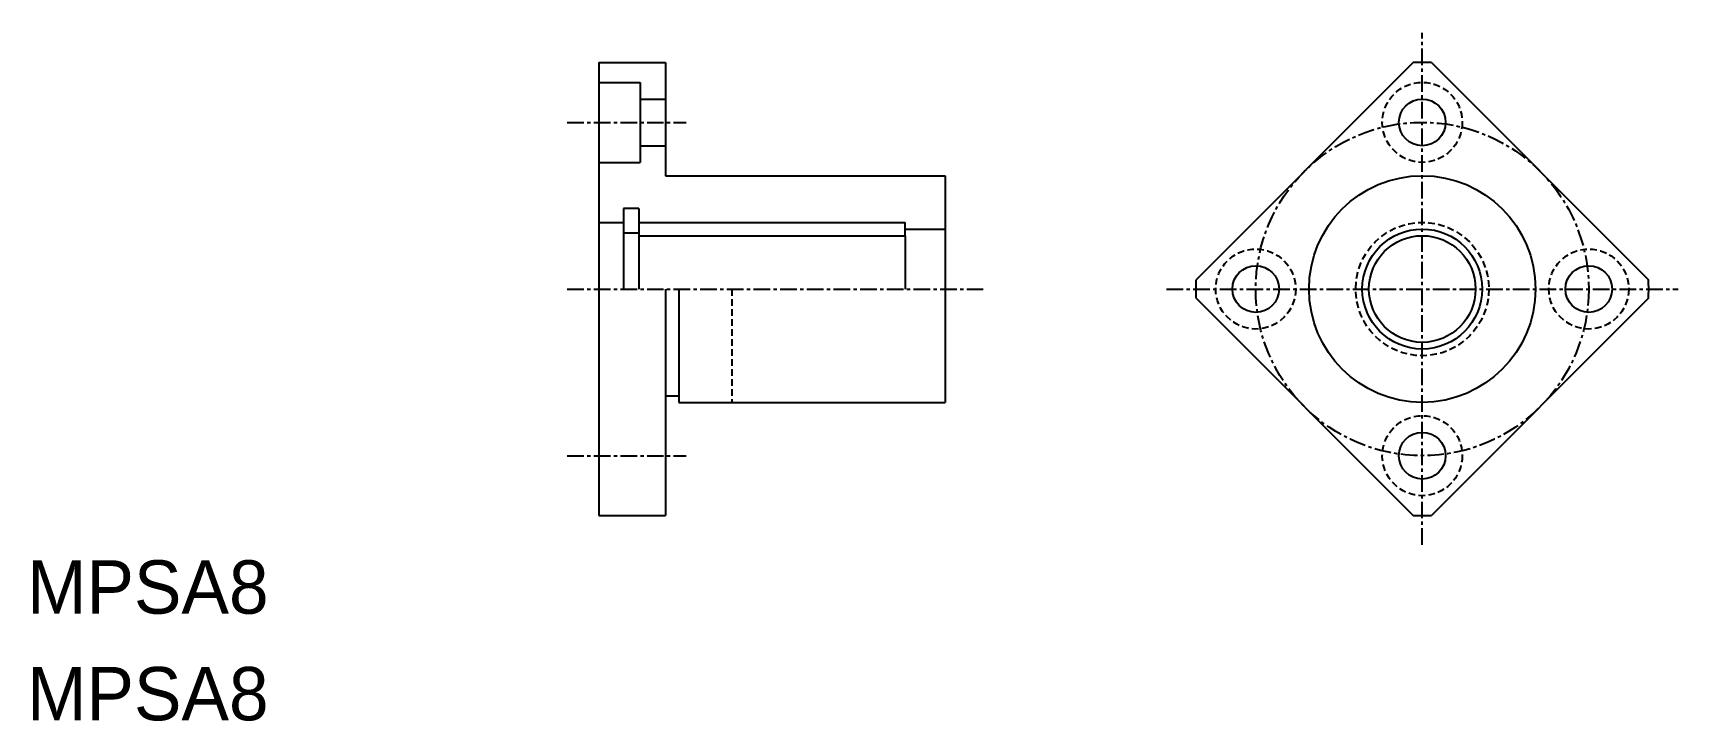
# Model space of a CAD drawing. Extents: x 10 to 134, y 10 to 62.
import ezdxf

# ---------------------------------------------------------------- set-up
doc = ezdxf.new("R2010")
doc.units = 0
doc.linetypes.add('CENTER', pattern=[2, 1.25, -0.25, 0.25, -0.25])
doc.linetypes.add('DASHED', pattern=[0.75, 0.5, -0.25])
doc.layers.get('0').update_dxf_attribs({"linetype": 'CONTINUOUS'})
doc.layers.add('CENTER', color=1, linetype='CENTER')

msp = doc.modelspace()

# ---------------------------------------------------------------- linework, layer by layer
at = {"color": 7, "linetype": 'CONTINUOUS'}
for p, q in [((52.92, 59.35), (52.92, 25.35)), ((52.92, 59.35), (57.92, 59.35)), ((57.92, 59.35), (57.92, 50.85)), ((114.05, 59.34), (97.76, 43.05)), ((115.43, 59.34), (131.73, 43.05)), ((52.92, 57.85), (56.02, 57.85)), ((56.02, 57.85), (56.02, 51.85)), ((56.02, 56.6), (57.92, 56.6)), ((56.02, 53.1), (57.92, 53.1)), ((52.92, 51.85), (56.02, 51.85)), ((57.92, 50.85), (78.92, 50.85)), ((78.92, 50.85), (78.92, 33.85)), ((54.77, 48.4), (54.77, 42.35)), ((55.92, 48.4), (54.77, 48.4)), ((55.92, 48.4), (55.92, 42.35)), ((52.92, 47.35), (54.77, 47.35)), ((55.92, 47.35), (75.92, 47.35)), ((75.92, 46.35), (75.92, 47.35)), ((55.92, 46.55), (54.77, 46.55)), ((55.92, 46.89), (55.92, 46.89)), ((55.92, 46.35), (75.92, 46.35)), ((75.92, 46.85), (78.92, 46.85)), ((75.92, 46.35), (75.92, 42.35)), ((55.92, 45.38), (55.92, 45.38)), ((57.92, 42.35), (57.92, 25.35)), ((58.92, 42.35), (58.92, 33.85)), ((97.76, 41.66), (114.05, 25.37)), ((131.73, 41.66), (115.43, 25.37)), ((57.92, 34.35), (58.92, 34.35)), ((58.92, 33.85), (78.92, 33.85)), ((52.92, 25.35), (57.92, 25.35))]:
    msp.add_line(p, q, dxfattribs=at)
at = {"color": 3, "linetype": 'DASHED'}
msp.add_line((62.92, 42.35), (62.92, 33.85), dxfattribs=at)
for centre, radius in [((114.74, 54.85), 3), ((114.74, 42.35), 5), ((102.24, 42.35), 3), ((127.24, 42.35), 3), ((114.74, 29.85), 3)]:
    msp.add_circle(centre, radius, dxfattribs=at)
at = {"color": 7, "linetype": 'CONTINUOUS'}
for centre, radius in [((114.74, 54.85), 1.75), ((114.74, 42.35), 8.5), ((114.74, 42.35), 4.5), ((114.74, 42.35), 4), ((102.24, 42.35), 1.75), ((127.24, 42.35), 1.75), ((114.74, 29.85), 1.75)]:
    msp.add_circle(centre, radius, dxfattribs=at)
for start, end in [(87.6679, 92.3321), (177.6679, 182.3321), (357.6679, 2.3321), (267.6679, 272.3321)]:
    msp.add_arc((114.74, 42.35), 17, start, end, dxfattribs=at)
at = {"layer": 'CENTER', "color": 1, "linetype": 'CENTER'}
for p, q in [((114.74, 23.15), (114.74, 61.56)), ((50.54, 54.85), (59.49, 54.85)), ((50.54, 42.35), (81.78, 42.35)), ((95.54, 42.35), (133.95, 42.35)), ((50.54, 29.85), (59.49, 29.85))]:
    msp.add_line(p, q, dxfattribs=at)
msp.add_circle((114.74, 42.35), 12.5, dxfattribs=at)

# ---------------------------------------------------------------- texts
at = {"color": 7, "linetype": 'CONTINUOUS'}
for p in [(10, 18), (10, 10)]:
    msp.add_text('MPSA8', height=4, dxfattribs=at).set_placement(p)

doc.saveas('drawing.dxf')
